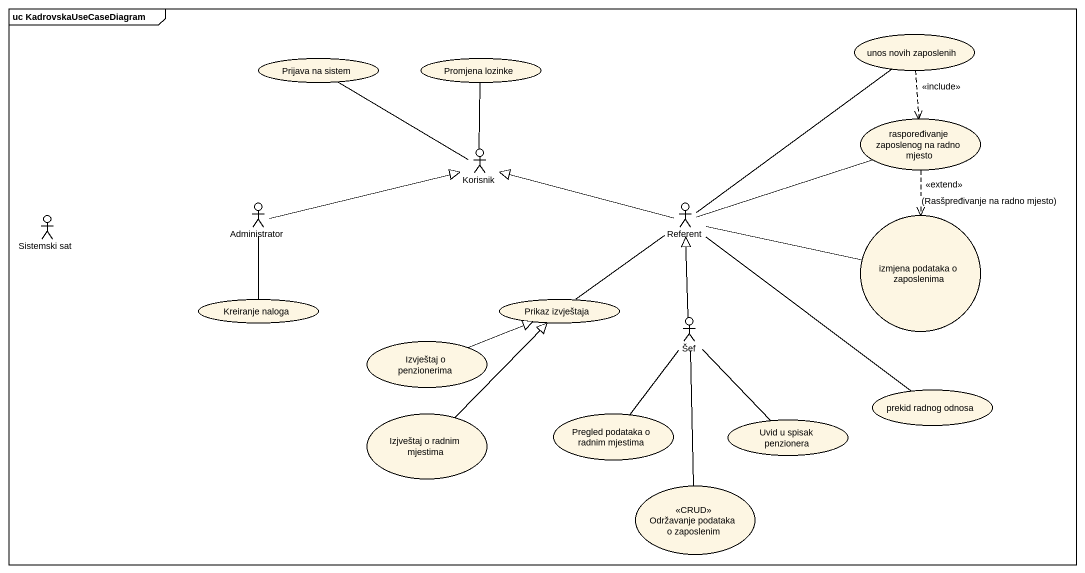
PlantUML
@startuml
mainframe uc KadrovskaUseCaseDiagram
usecase "Prijava na sistem" as Prijava_na_sistem
usecase "Promjena lozinke" as Promjena_lozinke
usecase "unos novih zaposlenih" as unos_novih_zaposlenih
usecase "raspoređivanje zaposlenog na radno mjesto" as raspoređivanje_zaposlenog
actor Korisnik
actor "Sistemski sat" as Sistemski_sat
actor Administrator
actor Referent
usecase "izmjena podataka o zaposlenima" as izmjena_podataka_o
usecase "Kreiranje naloga" as Kreiranje_naloga
usecase "Prikaz izvještaja" as Prikaz_izvještaja
actor Šef
usecase "Izvještaj o penzionerima" as Izvještaj_o_penzionerima
usecase "Izjveštaj o radnim mjestima" as Izjveštaj_o_radnim_mjestima
usecase "Pregled podataka o radnim mjestima" as Pregled_podataka_o_radnim
usecase "prekid radnog odnosa" as prekid_radnog_odnosa
usecase "Uvid u spisak penzionera" as Uvid_u_spisak_penzionera
usecase "Održavanje podataka o zaposlenim" as Održavanje_podataka_o <<CRUD>>
unos_novih_zaposlenih ..> raspoređivanje_zaposlenog : <<include>>
raspoređivanje_zaposlenog ..> izmjena_podataka_o : <<extend>>\n(Rasšpređivanje na radno mjesto)
Korisnik -left- Prijava_na_sistem
Korisnik -up- Promjena_lozinke
Administrator -right-|> Korisnik
Administrator -- Kreiranje_naloga
Referent -up- unos_novih_zaposlenih
Referent -right- raspoređivanje_zaposlenog
Referent -left-|> Korisnik
Referent -right- izmjena_podataka_o
Referent -- Prikaz_izvještaja
Referent -- prekid_radnog_odnosa
Šef -up-|> Referent
Šef -- Pregled_podataka_o_radnim
Šef -- Uvid_u_spisak_penzionera
Šef -- Održavanje_podataka_o
Izvještaj_o_penzionerima -right-|> Prikaz_izvještaja
Izjveštaj_o_radnim_mjestima -up-|> Prikaz_izvještaja
@enduml
